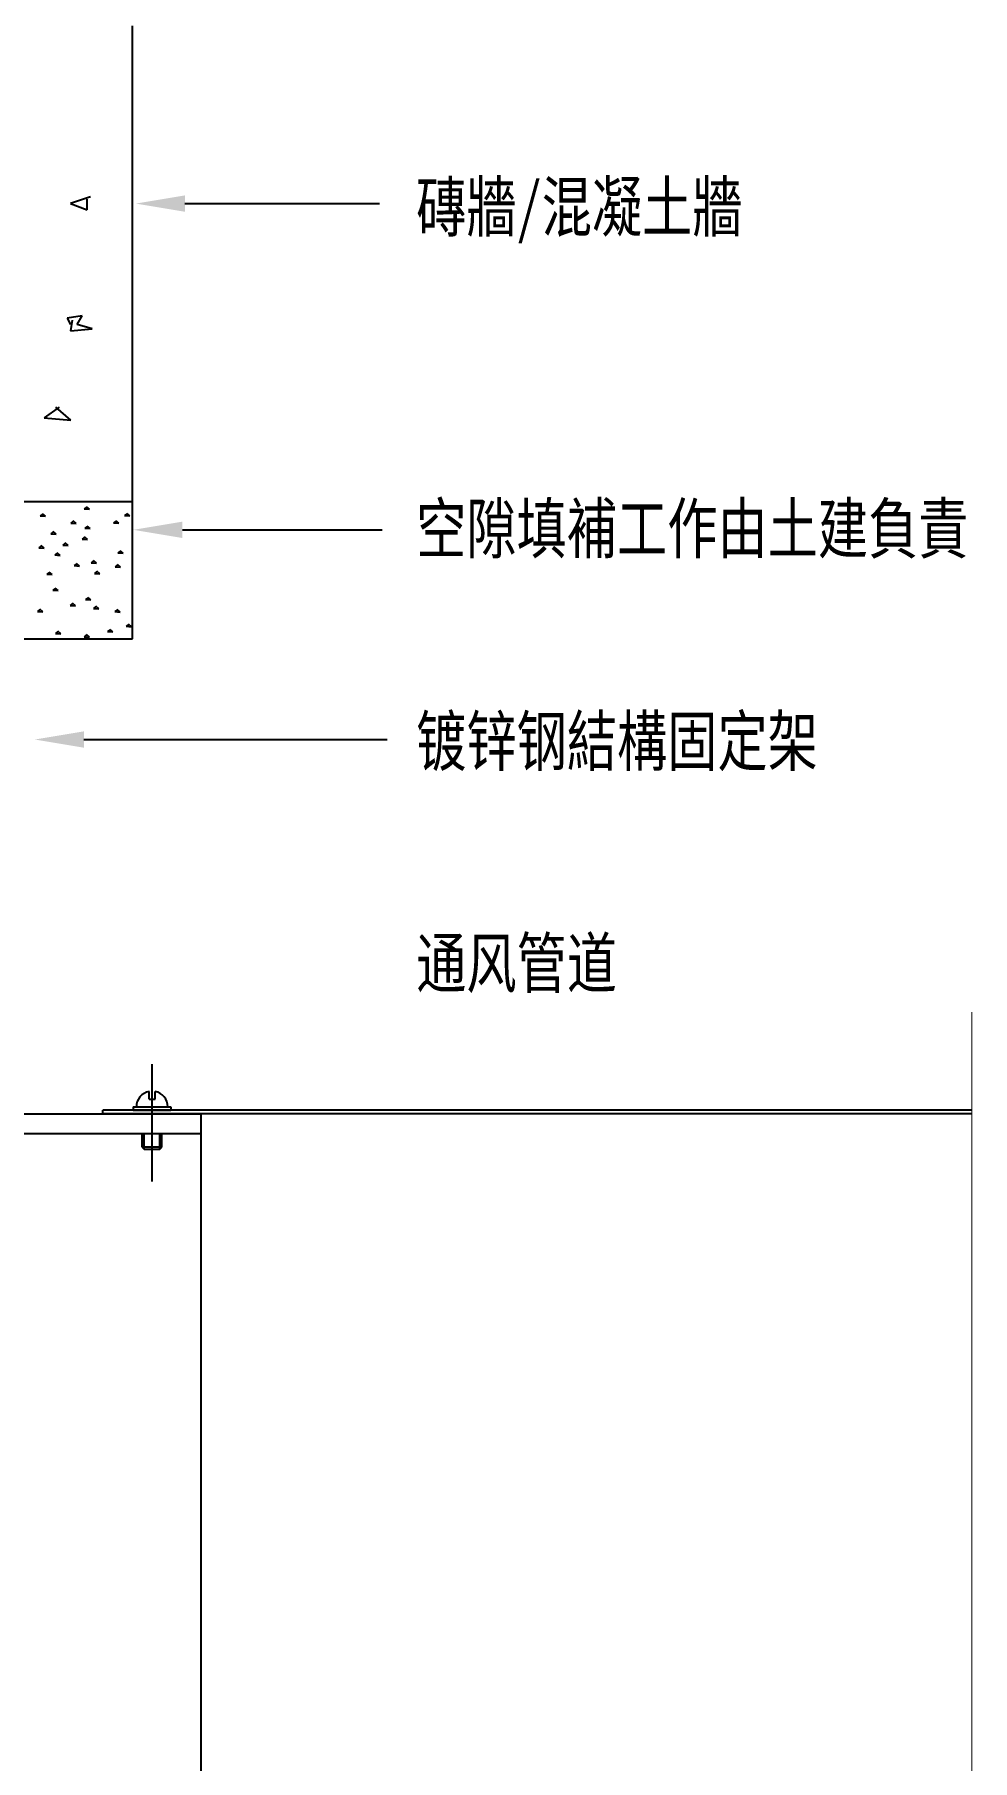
# Model space of a CAD drawing. Extents: x 2246048 to 2442613, y -66234 to 220766.
# Drawn here: x 2423996 to 2428773, y 147148 to 155941 of the extents above; entities that cross this region are included whole.
import ezdxf
from ezdxf.enums import TextEntityAlignment as Align

# ---------------------------------------------------------------- set-up
doc = ezdxf.new("R2010")
doc.units = 0
doc.header["$LTSCALE"] = 1000
doc.header["$MEASUREMENT"] = 0
doc.linetypes.add('CENTER2', pattern=[1.125, 0.75, -0.125, 0.125, -0.125])
for name, color, linetype in [('ARCH', 21, 'Continuous'), ('CNTXT', 50, 'Continuous'), ('DUCT', 4, 'Continuous'), ('DUCTXT', 3, 'Continuous'), ('NUT', 9, 'Continuous')]:
    doc.layers.add(name, color=color, linetype=linetype)
doc.styles.add('黑体', font='simhei.ttf')

msp = doc.modelspace()

# ---------------------------------------------------------------- linework, layer by layer
at = {"layer": 'ARCH'}
for p, q in [((2424494.737559747, 152861.9456390998), (2424494.737559747, 155985.5757063914)), ((2421194.737559747, 153561.9456390998), (2424494.737559747, 153561.9456390998)), ((2422994.737559747, 152861.9456390998), (2424494.737559747, 152861.9456390998))]:
    msp.add_line(p, q, dxfattribs=at)
at = {"layer": 'ARCH', "color": 11, "linetype": 'Continuous'}
for p, q in [((2424280.537559748, 155112.9456390997), (2424179.037559747, 155080.4456390997)), ((2424263.637559748, 155048.0456390998), (2424263.637559748, 155102.0456390998)), ((2424179.037559747, 155080.4456390997), (2424263.637559748, 155048.0456390998)), ((2424238.237559747, 154506.8456390997), (2424162.137559747, 154496.0456390998)), ((2424162.137559747, 154496.0456390998), (2424179.037559747, 154463.6456390998)), ((2424187.537559748, 154485.3456390998), (2424179.037559747, 154431.1456390998)), ((2424212.837559748, 154463.6456390998), (2424238.237559747, 154506.8456390997)), ((2424179.037559747, 154431.1456390998), (2424288.937559748, 154441.9456390997)), ((2424288.937559748, 154441.9456390997), (2424212.837559748, 154463.6456390998)), ((2424121.137559747, 154041.5456390998), (2424045.037559747, 153987.4456390997)), ((2424180.437559748, 153976.6456390998), (2424104.237559747, 154041.5456390998)), ((2424045.037559747, 153987.4456390997), (2424180.437559748, 153976.6456390998)), ((2424263.958417089, 153534.998257738), (2424248.758417089, 153524.0982577379)), ((2424248.758417089, 153524.0982577379), (2424275.858417089, 153521.998257738)), ((2424275.858417089, 153521.998257738), (2424260.558417089, 153534.998257738)), ((2424040.437559748, 153499.7456390997), (2424025.237559747, 153488.8456390997)), ((2424025.237559747, 153488.8456390997), (2424052.337559748, 153486.7456390997)), ((2424052.337559748, 153486.7456390997), (2424037.037559747, 153499.7456390997)), ((2424195.937559748, 153462.5456390998), (2424180.737559747, 153451.6456390998)), ((2424180.737559747, 153451.6456390998), (2424207.837559748, 153449.5456390998)), ((2424207.837559748, 153449.5456390998), (2424192.537559747, 153462.5456390998)), ((2424267.358417089, 153436.898257738), (2424252.158417089, 153425.998257738)), ((2424252.158417089, 153425.998257738), (2424279.258417089, 153423.8982577379)), ((2424279.258417089, 153423.8982577379), (2424263.958417089, 153436.898257738)), ((2424412.758417089, 153463.898257738), (2424397.558417089, 153452.998257738)), ((2424397.558417089, 153452.998257738), (2424424.658417089, 153450.8982577379)), ((2424424.658417089, 153450.8982577379), (2424409.358417089, 153463.898257738)), ((2424470.258417089, 153501.1982577379), (2424455.058417089, 153490.2982577379)), ((2424455.058417089, 153490.2982577379), (2424482.158417089, 153488.1982577379)), ((2424482.158417089, 153488.1982577379), (2424466.858417089, 153501.1982577379)), ((2424033.637559747, 153337.3456390997), (2424018.437559748, 153326.4456390997)), ((2424045.537559748, 153324.3456390997), (2424030.237559747, 153337.3456390997)), ((2424094.537559748, 153408.3456390998), (2424079.337559748, 153397.4456390997)), ((2424079.337559748, 153397.4456390997), (2424106.437559748, 153395.3456390997)), ((2424106.437559748, 153395.3456390997), (2424091.137559747, 153408.3456390998)), ((2424155.337559748, 153350.8456390997), (2424140.137559747, 153339.9456390997)), ((2424140.137559747, 153339.9456390997), (2424167.237559747, 153337.8456390998)), ((2424167.237559747, 153337.8456390998), (2424151.937559748, 153350.8456390997)), ((2424253.437559748, 153381.3456390997), (2424238.237559747, 153370.4456390998)), ((2424238.237559747, 153370.4456390998), (2424265.337559748, 153368.3456390997)), ((2424265.337559748, 153368.3456390997), (2424250.037559748, 153381.3456390997)), ((2424018.437559748, 153326.4456390997), (2424045.537559748, 153324.3456390997)), ((2424114.837559748, 153300.1456390998), (2424099.637559747, 153289.2456390997)), ((2424099.637559747, 153289.2456390997), (2424126.737559747, 153287.1456390996)), ((2424126.737559747, 153287.1456390996), (2424111.437559748, 153300.1456390998)), ((2424299.675084592, 153260.3673920016), (2424284.475084592, 153249.4673920015)), ((2424284.475084592, 153249.4673920015), (2424311.575084592, 153247.3673920016)), ((2424311.575084592, 153247.3673920016), (2424296.275084592, 153260.3673920016)), ((2424434.875084592, 153311.0673920015), (2424419.675084592, 153300.1673920015)), ((2424419.675084592, 153300.1673920015), (2424446.775084592, 153298.0673920015)), ((2424446.775084592, 153298.0673920015), (2424431.475084592, 153311.0673920015)), ((2424074.237559747, 153202.0456390998), (2424059.037559748, 153191.1456390998)), ((2424059.037559748, 153191.1456390998), (2424086.137559747, 153189.0456390998)), ((2424086.137559747, 153189.0456390998), (2424070.837559748, 153202.0456390998)), ((2424212.837559748, 153245.9456390997), (2424197.637559747, 153235.0456390998)), ((2424197.637559747, 153235.0456390998), (2424224.737559747, 153232.9456390998)), ((2424224.737559747, 153232.9456390998), (2424209.437559748, 153245.9456390997)), ((2424316.575084592, 153206.1673920015), (2424301.375084592, 153195.2673920016)), ((2424301.375084592, 153195.2673920016), (2424328.475084592, 153193.1673920015)), ((2424328.475084592, 153193.1673920015), (2424313.175084592, 153206.1673920015)), ((2424421.375084592, 153240.0673920015), (2424406.175084592, 153229.1673920015)), ((2424406.175084592, 153229.1673920015), (2424433.275084592, 153227.0673920015)), ((2424433.275084592, 153227.0673920015), (2424417.975084592, 153240.0673920015)), ((2424104.637559747, 153120.8456390998), (2424089.437559748, 153109.9456390997)), ((2424089.437559748, 153109.9456390997), (2424116.537559747, 153107.8456390997)), ((2424116.537559747, 153107.8456390997), (2424101.237559747, 153120.8456390998)), ((2424270.337559748, 153073.4456390997), (2424255.137559747, 153062.5456390998)), ((2424282.237559747, 153060.4456390997), (2424266.937559748, 153073.4456390997)), ((2424026.837559748, 153012.5456390998), (2424011.637559747, 153001.6456390998)), ((2424011.637559747, 153001.6456390998), (2424038.737559747, 152999.5456390998)), ((2424038.737559747, 152999.5456390998), (2424023.437559748, 153012.5456390998)), ((2424192.537559747, 153043.0456390998), (2424177.337559748, 153032.1456390998)), ((2424177.337559748, 153032.1456390998), (2424204.437559748, 153030.0456390998)), ((2424204.437559748, 153030.0456390998), (2424189.137559747, 153043.0456390998)), ((2424255.137559747, 153062.5456390998), (2424282.237559747, 153060.4456390997)), ((2424311.721863844, 153028.4343011426), (2424296.521863844, 153017.5343011426)), ((2424296.521863844, 153017.5343011426), (2424323.621863844, 153015.4343011426)), ((2424323.621863844, 153015.4343011426), (2424308.321863844, 153028.4343011426)), ((2424419.921863844, 153011.5343011426), (2424404.721863844, 153000.6343011425)), ((2424404.721863844, 153000.6343011425), (2424431.821863845, 152998.5343011426)), ((2424431.821863845, 152998.5343011426), (2424416.521863844, 153011.5343011426)), ((2424118.137559747, 152900.9456390997), (2424102.937559748, 152890.0456390998)), ((2424130.037559747, 152887.9456390997), (2424114.737559747, 152900.9456390997)), ((2424382.721863844, 152910.0343011426), (2424367.521863844, 152899.1343011425)), ((2424367.521863844, 152899.1343011425), (2424394.621863844, 152897.0343011426)), ((2424394.621863844, 152897.0343011426), (2424379.321863845, 152910.0343011426)), ((2424477.421863844, 152937.1343011425), (2424462.221863844, 152926.2343011425)), ((2424462.221863844, 152926.2343011425), (2424489.321863845, 152924.1343011425)), ((2424489.321863845, 152924.1343011425), (2424474.021863844, 152937.1343011425)), ((2424102.937559748, 152890.0456390998), (2424130.037559747, 152887.9456390997)), ((2424263.537559748, 152884.0456390998), (2424248.337559748, 152873.1456390998)), ((2424248.337559748, 152873.1456390998), (2424275.437559748, 152871.0456390998)), ((2424275.437559748, 152871.0456390998), (2424260.137559747, 152884.0456390998))]:
    msp.add_line(p, q, dxfattribs=at)
at = {"layer": 'DUCT', "color": 21, "linetype": 'CENTER2'}
msp.add_line((2424594.737559747, 150098.3309592747), (2424594.737559747, 150696.1337601147), dxfattribs=at)
at = {"layer": 'DUCT'}
for p, q in [((2423844.737559747, 150441.9456390998), (2424844.737559747, 150441.9456390998)), ((2424344.737559747, 150441.9456390998), (2424344.737559747, 150461.9456390998)), ((2424844.737559747, 140891.9456390998), (2424844.737559747, 150441.9456390998)), ((2423744.737559747, 150341.9456390998), (2424844.737559747, 150341.9456390998))]:
    msp.add_line(p, q, dxfattribs=at)
at = {"layer": 'DUCT', "linetype": 'Continuous'}
for p, q in [((2428770.637559747, 150461.9456390998), (2424344.737559747, 150461.9456390998)), ((2428770.637559747, 150441.9456390998), (2424344.737559747, 150441.9456390998))]:
    msp.add_line(p, q, dxfattribs=at)
at = {"layer": 'DUCT', "color": 3, "linetype": 'Continuous', "const_width": 5}
msp.add_lwpolyline([(2428770.637559747, 150961.9456390997), (2428770.637559747, 146824.8456390998)], dxfattribs=at)
at = {"layer": 'DUCT', "linetype": 'Continuous', "const_width": 5}
msp.add_lwpolyline([(2428770.637559747, 150961.9456390997), (2428770.637559747, 146824.8456390998)], dxfattribs=at)
at = {"layer": 'DUCTXT', "color": 1}
for p, q in [((2424762.04934916, 155079.353481226), (2425752.864516001, 155079.353481226)), ((2424748.849050688, 153417.4948659111), (2425766.064814473, 153417.4948659111)), ((2424247.243232836, 152349.1577577249), (2425792.464951076, 152349.1577577249))]:
    msp.add_line(p, q, dxfattribs=at)
for points in [[(2424762.04934916, 155037.6868145594), (2424762.04934916, 155121.0201478926), (2424512.04934916, 155079.353481226)], [(2424748.849050688, 153375.8281992443), (2424748.849050688, 153459.1615325777), (2424498.849050688, 153417.4948659111)], [(2424247.243232836, 152307.4910910581), (2424247.243232836, 152390.8244243915), (2423997.243232836, 152349.1577577249)]]:
    msp.add_solid(points, dxfattribs=at)
at = {"layer": 'NUT'}
for p, q in [((2424579.737559747, 150517.2362232138), (2424579.737559747, 150556.5268073275)), ((2424609.737559747, 150517.2362232138), (2424609.737559747, 150556.5268073275)), ((2424498.737559747, 150477.9456390999), (2424690.737559748, 150477.9456390997)), ((2424498.737559747, 150477.9456390999), (2424498.737559747, 150461.9456390999)), ((2424498.737559747, 150461.9456390999), (2424690.737559748, 150461.9456390997)), ((2424579.737559747, 150517.2362232138), (2424609.737559747, 150517.2362232138)), ((2424690.737559748, 150477.9456390999), (2424690.737559748, 150461.9456390997)), ((2424644.737559747, 150271.9456390997), (2424544.737559747, 150271.9456390997)), ((2424544.737559747, 150271.9456390997), (2424554.737559747, 150261.9456390997)), ((2424554.737559747, 150261.9456390997), (2424634.737559747, 150261.9456390997)), ((2424634.737559747, 150261.9456390997), (2424644.737559747, 150271.9456390997))]:
    msp.add_line(p, q, dxfattribs=at)
at = {"layer": 'NUT', "linetype": 'CENTER2'}
for p, q in [((2424544.737559747, 150271.9456390997), (2424544.737559747, 150341.9456390998)), ((2424554.737559747, 150261.9456390997), (2424554.737559747, 150341.9456390998)), ((2424634.737559747, 150261.9456390997), (2424634.737559747, 150341.9456390998)), ((2424644.737559747, 150271.9456390997), (2424644.737559747, 150341.9456390998))]:
    msp.add_line(p, q, dxfattribs=at)
at = {"layer": 'NUT'}
for start, end in [(100.8069228748173, 180), (0, 79.19307712518271)]:
    msp.add_arc((2424594.737559747, 150477.9456390999), 80, start, end, dxfattribs=at)

# ---------------------------------------------------------------- texts
at = {"layer": 'CNTXT', "linetype": 'Continuous', "style": '黑体', "width": 0.75}
for s, p in [('磚牆/混凝土牆', (2425939.738454274, 155063.3545869555)), ('空隙填補工作由土建負責', (2425939.738454274, 153424.1617504449)), ('镀锌钢結構固定架', (2425939.738454274, 152341.1044915946))]:
    msp.add_text(s, height=250, dxfattribs=at).set_placement(p, align=Align.MIDDLE_LEFT)
msp.add_text('通风管道', height=250, dxfattribs=at).set_placement((2425939.738454274, 151085.1730900044))

doc.saveas('drawing.dxf')
